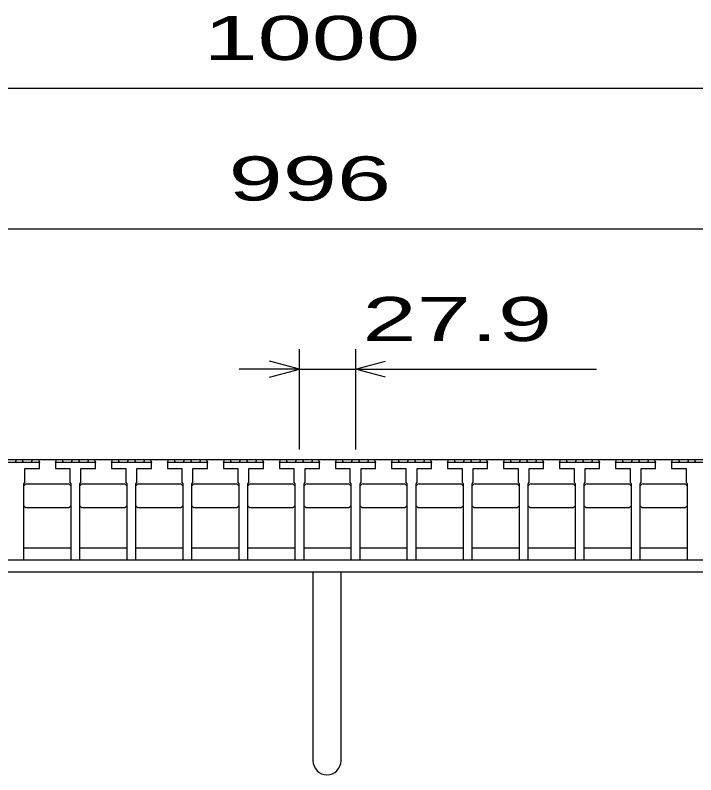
# Model space of a CAD drawing. Units: millimetres, scale not verified. Extents: x -1820 to 1731, y -1282 to 1054.
# Drawn here: x -1076.3 to -737.3, y -694 to -315.7 of the extents above; entities that cross this region are included whole.
import ezdxf
from ezdxf.enums import TextEntityAlignment as Align

# ---------------------------------------------------------------- set-up
doc = ezdxf.new("R2010")
doc.units = ezdxf.units.MM
doc.header["$LTSCALE"] = 10
for name, color, linetype, lineweight in [('16', 3, 'Continuous', 25), ('19', 6, 'Continuous', 25), ('22', 2, 'Continuous', 25)]:
    doc.layers.add(name, color=color, linetype=linetype, lineweight=lineweight)
doc.styles.add('ベクトル', font='')
doc.styles.get('ベクトル').set_extended_font_data('ベクトル')

msp = doc.modelspace()

# ---------------------------------------------------------------- linework, layer by layer
at = {"layer": '16'}
for p, q in [((-1419, -537), (-423, -537)), ((-1076.15, -538.5), (-1075.65, -537)), ((-1075.65, -537), (-1072.75, -537)), ((-1072.75, -537), (-1072.25, -538.5)), ((-1068.1, -538.5), (-1067.6, -537)), ((-1067.6, -537), (-1064.7, -537)), ((-1064.7, -537), (-1064.2, -538.5)), ((-1056.3, -538.5), (-1055.8, -537)), ((-1055.8, -537), (-1052.9, -537)), ((-1052.9, -537), (-1052.4, -538.5)), ((-1048.25, -538.5), (-1047.75, -537)), ((-1047.75, -537), (-1044.85, -537)), ((-1044.85, -537), (-1044.35, -538.5)), ((-1040.2, -538.5), (-1039.7, -537)), ((-1039.7, -537), (-1036.8, -537)), ((-1036.8, -537), (-1036.3, -538.5)), ((-1028.4, -538.5), (-1027.9, -537)), ((-1027.9, -537), (-1025, -537)), ((-1025, -537), (-1024.5, -538.5)), ((-1020.35, -538.5), (-1019.85, -537)), ((-1019.85, -537), (-1016.95, -537)), ((-1016.95, -537), (-1016.45, -538.5)), ((-1012.3, -538.5), (-1011.8, -537)), ((-1011.8, -537), (-1008.9, -537)), ((-1008.9, -537), (-1008.4, -538.5)), ((-1000.5, -538.5), (-1000, -537)), ((-1000, -537), (-997.1, -537)), ((-997.1, -537), (-996.6, -538.5)), ((-992.45, -538.5), (-991.95, -537)), ((-991.95, -537), (-989.05, -537)), ((-989.05, -537), (-988.55, -538.5)), ((-984.4, -538.5), (-983.9, -537)), ((-983.9, -537), (-981, -537)), ((-981, -537), (-980.5, -538.5)), ((-972.6, -538.5), (-972.1, -537)), ((-972.1, -537), (-969.2, -537)), ((-969.2, -537), (-968.7, -538.5)), ((-964.55, -538.5), (-964.05, -537)), ((-964.05, -537), (-961.15, -537)), ((-961.15, -537), (-960.65, -538.5)), ((-956.5, -538.5), (-956, -537)), ((-956, -537), (-953.1, -537)), ((-953.1, -537), (-952.6, -538.5)), ((-944.7, -538.5), (-944.2, -537)), ((-944.2, -537), (-941.3, -537)), ((-941.3, -537), (-940.8, -538.5)), ((-936.65, -538.5), (-936.15, -537)), ((-936.15, -537), (-933.25, -537)), ((-933.25, -537), (-932.75, -538.5)), ((-928.6, -538.5), (-928.1, -537)), ((-928.1, -537), (-925.2, -537)), ((-925.2, -537), (-924.7, -538.5)), ((-916.8, -538.5), (-916.3, -537)), ((-916.3, -537), (-913.4, -537)), ((-913.4, -537), (-912.9, -538.5)), ((-908.75, -538.5), (-908.25, -537)), ((-908.25, -537), (-905.35, -537)), ((-905.35, -537), (-904.85, -538.5)), ((-900.7, -538.5), (-900.2, -537)), ((-900.2, -537), (-897.3, -537)), ((-897.3, -537), (-896.8, -538.5)), ((-888.9, -538.5), (-888.4, -537)), ((-888.4, -537), (-885.5, -537)), ((-885.5, -537), (-885, -538.5)), ((-880.85, -538.5), (-880.35, -537)), ((-880.35, -537), (-877.45, -537)), ((-877.45, -537), (-876.95, -538.5)), ((-872.8, -538.5), (-872.3, -537)), ((-872.3, -537), (-869.4, -537)), ((-869.4, -537), (-868.9, -538.5)), ((-861, -538.5), (-860.5, -537)), ((-860.5, -537), (-857.6, -537)), ((-857.6, -537), (-857.1, -538.5)), ((-852.95, -538.5), (-852.45, -537)), ((-852.45, -537), (-849.55, -537)), ((-849.55, -537), (-849.05, -538.5)), ((-844.9, -538.5), (-844.4, -537)), ((-844.4, -537), (-841.5, -537)), ((-841.5, -537), (-841, -538.5)), ((-833.1, -538.5), (-832.6, -537)), ((-832.6, -537), (-829.7, -537)), ((-829.7, -537), (-829.2, -538.5)), ((-825.05, -538.5), (-824.55, -537)), ((-824.55, -537), (-821.65, -537)), ((-821.65, -537), (-821.15, -538.5)), ((-817, -538.5), (-816.5, -537)), ((-816.5, -537), (-813.6, -537)), ((-813.6, -537), (-813.1, -538.5)), ((-805.2, -538.5), (-804.7, -537)), ((-804.7, -537), (-801.8, -537)), ((-801.8, -537), (-801.3, -538.5)), ((-797.15, -538.5), (-796.65, -537)), ((-796.65, -537), (-793.75, -537)), ((-793.75, -537), (-793.25, -538.5)), ((-789.1, -538.5), (-788.6, -537)), ((-788.6, -537), (-785.7, -537)), ((-785.7, -537), (-785.2, -538.5)), ((-777.3, -538.5), (-776.8, -537)), ((-776.8, -537), (-773.9, -537)), ((-773.9, -537), (-773.4, -538.5)), ((-769.25, -538.5), (-768.75, -537)), ((-768.75, -537), (-765.85, -537)), ((-765.85, -537), (-765.35, -538.5)), ((-761.2, -538.5), (-760.7, -537)), ((-760.7, -537), (-757.8, -537)), ((-757.8, -537), (-757.3, -538.5)), ((-749.4, -538.5), (-748.9, -537)), ((-748.9, -537), (-746, -537)), ((-746, -537), (-745.5, -538.5)), ((-741.35, -538.5), (-740.85, -537)), ((-740.85, -537), (-737.95, -537)), ((-737.95, -537), (-737.45, -538.5)), ((-1064.2, -538.5), (-1084.2, -538.5)), ((-1064.2, -541.5), (-1064.2, -538.5)), ((-1056.3, -538.5), (-1056.3, -541.5)), ((-1036.3, -538.5), (-1056.3, -538.5)), ((-1036.3, -541.5), (-1036.3, -538.5)), ((-1028.4, -538.5), (-1028.4, -541.5)), ((-1008.4, -538.5), (-1028.4, -538.5)), ((-1008.4, -541.5), (-1008.4, -538.5)), ((-1000.5, -538.5), (-1000.5, -541.5)), ((-980.5, -538.5), (-1000.5, -538.5)), ((-980.5, -541.5), (-980.5, -538.5)), ((-972.6, -538.5), (-972.6, -541.5)), ((-952.6, -538.5), (-972.6, -538.5)), ((-952.6, -541.5), (-952.6, -538.5)), ((-944.7, -538.5), (-944.7, -541.5)), ((-924.7, -538.5), (-944.7, -538.5)), ((-924.7, -541.5), (-924.7, -538.5)), ((-916.8, -538.5), (-916.8, -541.5)), ((-896.8, -538.5), (-916.8, -538.5)), ((-896.8, -541.5), (-896.8, -538.5)), ((-888.9, -538.5), (-888.9, -541.5)), ((-868.9, -538.5), (-888.9, -538.5)), ((-868.9, -541.5), (-868.9, -538.5)), ((-861, -538.5), (-861, -541.5)), ((-841, -538.5), (-861, -538.5)), ((-841, -541.5), (-841, -538.5)), ((-833.1, -538.5), (-833.1, -541.5)), ((-813.1, -538.5), (-833.1, -538.5)), ((-813.1, -541.5), (-813.1, -538.5)), ((-805.2, -538.5), (-805.2, -541.5)), ((-785.2, -538.5), (-805.2, -538.5)), ((-785.2, -541.5), (-785.2, -538.5)), ((-777.3, -538.5), (-777.3, -541.5)), ((-757.3, -538.5), (-777.3, -538.5)), ((-757.3, -541.5), (-757.3, -538.5)), ((-749.4, -538.5), (-749.4, -541.5)), ((-729.4, -538.5), (-749.4, -538.5)), ((-1071.45, -548.5), (-1071.45, -541.5)), ((-1071.45, -541.5), (-1064.2, -541.5)), ((-1056.3, -541.5), (-1049.05, -541.5)), ((-1049.05, -541.5), (-1049.05, -548.5)), ((-1043.55, -548.5), (-1043.55, -541.5)), ((-1043.55, -541.5), (-1036.3, -541.5)), ((-1028.4, -541.5), (-1021.15, -541.5)), ((-1021.15, -541.5), (-1021.15, -548.5)), ((-1015.65, -548.5), (-1015.65, -541.5)), ((-1015.65, -541.5), (-1008.4, -541.5)), ((-1000.5, -541.5), (-993.25, -541.5)), ((-993.25, -541.5), (-993.25, -548.5)), ((-987.75, -548.5), (-987.75, -541.5)), ((-987.75, -541.5), (-980.5, -541.5)), ((-972.6, -541.5), (-965.35, -541.5)), ((-965.35, -541.5), (-965.35, -548.5)), ((-959.85, -548.5), (-959.85, -541.5)), ((-959.85, -541.5), (-952.6, -541.5)), ((-944.7, -541.5), (-937.45, -541.5)), ((-937.45, -541.5), (-937.45, -548.5)), ((-931.95, -548.5), (-931.95, -541.5)), ((-931.95, -541.5), (-924.7, -541.5)), ((-916.8, -541.5), (-909.55, -541.5)), ((-909.55, -541.5), (-909.55, -548.5)), ((-904.05, -548.5), (-904.05, -541.5)), ((-904.05, -541.5), (-896.8, -541.5)), ((-888.9, -541.5), (-881.65, -541.5)), ((-881.65, -541.5), (-881.65, -548.5)), ((-876.15, -548.5), (-876.15, -541.5)), ((-876.15, -541.5), (-868.9, -541.5)), ((-861, -541.5), (-853.75, -541.5)), ((-853.75, -541.5), (-853.75, -548.5)), ((-848.25, -548.5), (-848.25, -541.5)), ((-848.25, -541.5), (-841, -541.5)), ((-833.1, -541.5), (-825.85, -541.5)), ((-825.85, -541.5), (-825.85, -548.5)), ((-820.35, -548.5), (-820.35, -541.5)), ((-820.35, -541.5), (-813.1, -541.5)), ((-805.2, -541.5), (-797.95, -541.5)), ((-797.95, -541.5), (-797.95, -548.5)), ((-792.45, -548.5), (-792.45, -541.5)), ((-792.45, -541.5), (-785.2, -541.5)), ((-777.3, -541.5), (-770.05, -541.5)), ((-770.05, -541.5), (-770.05, -548.5)), ((-764.55, -548.5), (-764.55, -541.5)), ((-764.55, -541.5), (-757.3, -541.5)), ((-749.4, -541.5), (-742.15, -541.5)), ((-742.15, -541.5), (-742.15, -548.5)), ((-1071.95, -549), (-1071.45, -548.5)), ((-1049.05, -548.5), (-1048.55, -549)), ((-1044.05, -549), (-1043.55, -548.5)), ((-1021.15, -548.5), (-1020.65, -549)), ((-1016.15, -549), (-1015.65, -548.5)), ((-993.25, -548.5), (-992.75, -549)), ((-988.25, -549), (-987.75, -548.5)), ((-965.35, -548.5), (-964.85, -549)), ((-960.35, -549), (-959.85, -548.5)), ((-937.45, -548.5), (-936.95, -549)), ((-932.45, -549), (-931.95, -548.5)), ((-909.55, -548.5), (-909.05, -549)), ((-904.55, -549), (-904.05, -548.5)), ((-881.65, -548.5), (-881.15, -549)), ((-876.65, -549), (-876.15, -548.5)), ((-853.75, -548.5), (-853.25, -549)), ((-848.75, -549), (-848.25, -548.5)), ((-825.85, -548.5), (-825.35, -549)), ((-820.85, -549), (-820.35, -548.5)), ((-797.95, -548.5), (-797.45, -549)), ((-792.95, -549), (-792.45, -548.5)), ((-770.05, -548.5), (-769.55, -549)), ((-765.05, -549), (-764.55, -548.5)), ((-742.15, -548.5), (-741.65, -549)), ((-1071.95, -587), (-1071.95, -549)), ((-1071.95, -550), (-1070.95, -549)), ((-1070.95, -549), (-1049.55, -549)), ((-1049.55, -549), (-1048.55, -550)), ((-1048.55, -549), (-1048.55, -587)), ((-1044.05, -587), (-1044.05, -549)), ((-1044.05, -550), (-1043.05, -549)), ((-1043.05, -549), (-1021.65, -549)), ((-1021.65, -549), (-1020.65, -550)), ((-1020.65, -549), (-1020.65, -587)), ((-1016.15, -587), (-1016.15, -549)), ((-1016.15, -550), (-1015.15, -549)), ((-1015.15, -549), (-993.75, -549)), ((-993.75, -549), (-992.75, -550)), ((-992.75, -549), (-992.75, -587)), ((-988.25, -587), (-988.25, -549)), ((-988.25, -550), (-987.25, -549)), ((-987.25, -549), (-965.85, -549)), ((-965.85, -549), (-964.85, -550)), ((-964.85, -549), (-964.85, -587)), ((-960.35, -587), (-960.35, -549)), ((-960.35, -550), (-959.35, -549)), ((-959.35, -549), (-937.95, -549)), ((-937.95, -549), (-936.95, -550)), ((-936.95, -549), (-936.95, -587)), ((-932.45, -587), (-932.45, -549)), ((-932.45, -550), (-931.45, -549)), ((-931.45, -549), (-910.05, -549)), ((-910.05, -549), (-909.05, -550)), ((-909.05, -549), (-909.05, -587)), ((-904.55, -587), (-904.55, -549)), ((-904.55, -550), (-903.55, -549)), ((-903.55, -549), (-882.15, -549)), ((-882.15, -549), (-881.15, -550)), ((-881.15, -549), (-881.15, -587)), ((-876.65, -587), (-876.65, -549)), ((-876.65, -550), (-875.65, -549)), ((-875.65, -549), (-854.25, -549)), ((-854.25, -549), (-853.25, -550)), ((-853.25, -549), (-853.25, -587)), ((-848.75, -587), (-848.75, -549)), ((-848.75, -550), (-847.75, -549)), ((-847.75, -549), (-826.35, -549)), ((-826.35, -549), (-825.35, -550)), ((-825.35, -549), (-825.35, -587)), ((-820.85, -587), (-820.85, -549)), ((-820.85, -550), (-819.85, -549)), ((-819.85, -549), (-798.45, -549)), ((-798.45, -549), (-797.45, -550)), ((-797.45, -549), (-797.45, -587)), ((-792.95, -587), (-792.95, -549)), ((-792.95, -550), (-791.95, -549)), ((-791.95, -549), (-770.55, -549)), ((-770.55, -549), (-769.55, -550)), ((-769.55, -549), (-769.55, -587)), ((-765.05, -587), (-765.05, -549)), ((-765.05, -550), (-764.05, -549)), ((-764.05, -549), (-742.65, -549)), ((-742.65, -549), (-741.65, -550)), ((-741.65, -549), (-741.65, -587)), ((-1070.95, -561), (-1071.95, -560)), ((-1049.55, -561), (-1070.95, -561)), ((-1048.55, -560), (-1049.55, -561)), ((-1043.05, -561), (-1044.05, -560)), ((-1021.65, -561), (-1043.05, -561)), ((-1020.65, -560), (-1021.65, -561)), ((-1015.15, -561), (-1016.15, -560)), ((-993.75, -561), (-1015.15, -561)), ((-992.75, -560), (-993.75, -561)), ((-987.25, -561), (-988.25, -560)), ((-965.85, -561), (-987.25, -561)), ((-964.85, -560), (-965.85, -561)), ((-959.35, -561), (-960.35, -560)), ((-937.95, -561), (-959.35, -561)), ((-936.95, -560), (-937.95, -561)), ((-931.45, -561), (-932.45, -560)), ((-910.05, -561), (-931.45, -561)), ((-909.05, -560), (-910.05, -561)), ((-903.55, -561), (-904.55, -560)), ((-882.15, -561), (-903.55, -561)), ((-881.15, -560), (-882.15, -561)), ((-875.65, -561), (-876.65, -560)), ((-854.25, -561), (-875.65, -561)), ((-853.25, -560), (-854.25, -561)), ((-847.75, -561), (-848.75, -560)), ((-826.35, -561), (-847.75, -561)), ((-825.35, -560), (-826.35, -561)), ((-819.85, -561), (-820.85, -560)), ((-798.45, -561), (-819.85, -561)), ((-797.45, -560), (-798.45, -561)), ((-791.95, -561), (-792.95, -560)), ((-770.55, -561), (-791.95, -561)), ((-769.55, -560), (-770.55, -561)), ((-764.05, -561), (-765.05, -560)), ((-742.65, -561), (-764.05, -561)), ((-741.65, -560), (-742.65, -561)), ((-1071.95, -581), (-1048.55, -581)), ((-1044.05, -581), (-1020.65, -581)), ((-1016.15, -581), (-992.75, -581)), ((-988.25, -581), (-964.85, -581)), ((-960.35, -581), (-936.95, -581)), ((-932.45, -581), (-909.05, -581)), ((-904.55, -581), (-881.15, -581)), ((-876.65, -581), (-853.25, -581)), ((-848.75, -581), (-825.35, -581)), ((-820.85, -581), (-797.45, -581)), ((-792.95, -581), (-769.55, -581)), ((-765.05, -581), (-741.65, -581)), ((-1076.45, -587), (-1071.95, -587)), ((-1048.55, -587), (-1044.05, -587)), ((-1020.65, -587), (-1016.15, -587)), ((-992.75, -587), (-988.25, -587)), ((-964.85, -587), (-960.35, -587)), ((-936.95, -587), (-932.45, -587)), ((-909.05, -587), (-904.55, -587)), ((-881.15, -587), (-876.65, -587)), ((-853.25, -587), (-848.75, -587)), ((-825.35, -587), (-820.85, -587)), ((-797.45, -587), (-792.95, -587)), ((-769.55, -587), (-765.05, -587)), ((-741.65, -587), (-737.15, -587))]:
    msp.add_line(p, q, dxfattribs=at)
at = {"layer": '19'}
for p, q in [((-1421, -587), (-421, -587)), ((-421, -593), (-1421, -593)), ((-928, -593), (-928, -687)), ((-914, -687), (-914, -593))]:
    msp.add_line(p, q, dxfattribs=at)
msp.add_arc((-921, -687), 7, 180, 0, dxfattribs=at)
at = {"layer": '22', "color": 4}
for p, q in [((-1421, -352), (-421, -352)), ((-1419, -422), (-423, -422)), ((-934.7, -532), (-934.7, -482)), ((-906.8, -482), (-906.8, -532)), ((-934.7, -492), (-949.7, -488)), ((-906.8, -492), (-891.8, -488)), ((-934.7, -492), (-964.7, -492)), ((-949.7, -496), (-934.7, -492)), ((-934.7, -492), (-906.8, -492)), ((-891.8, -496), (-906.8, -492)), ((-906.8, -492), (-786.8, -492))]:
    msp.add_line(p, q, dxfattribs=at)

# ---------------------------------------------------------------- texts
at = {"layer": '22', "style": 'ベクトル', "width": 1.65}
for s, p in [(' 1000 ', (-996, -327)), (' 996 ', (-983.5, -397)), (' 27.9 ', (-916.8, -467))]:
    msp.add_text(s, height=21.99, dxfattribs=at).set_placement(p, align=Align.MIDDLE_LEFT)

doc.saveas('drawing.dxf')
